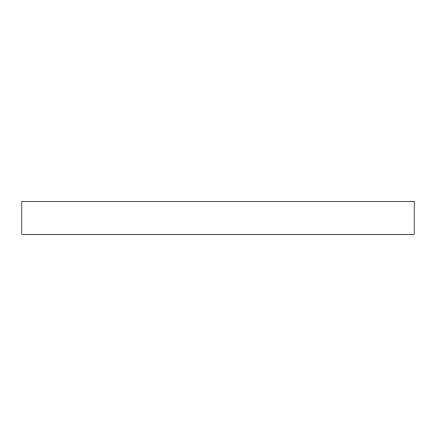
<?xml version="1.0" encoding="UTF-8"?>
<svg xmlns="http://www.w3.org/2000/svg" width="436" height="436" viewBox="0 0 436 436"><rect width="100%" height="100%" fill="white"/><g stroke="black" fill="none" stroke-linecap="round" stroke-linejoin="round"><path stroke-width="0.65" d="M414.2 201.65L21.8 201.65L21.8 234.35L414.2 234.35L414.2 201.666"/></g></svg>
